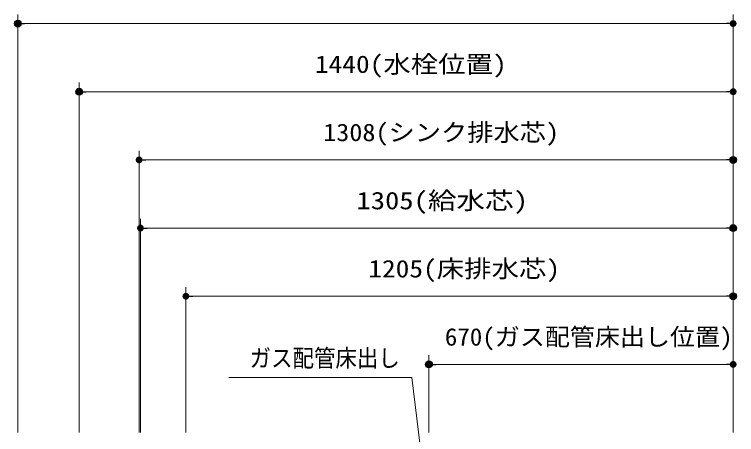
# Model space of a CAD drawing. Units: millimetres, scale not verified. Extents: x -9797 to 9797, y -4555 to 4555.
# Drawn here: x -7257 to -5667, y 1706 to 2630 of the extents above; entities that cross this region are included whole.
import ezdxf
from ezdxf.enums import TextEntityAlignment as Align

# ---------------------------------------------------------------- set-up
doc = ezdxf.new("R2010")
doc.units = ezdxf.units.MM
doc.header["$LTSCALE"] = 30
doc.header["$PDMODE"] = 32
doc.header["$PDSIZE"] = 15
for name, color, linetype, lineweight in [('0-0_0', 7, 'Continuous', 25), ('0-3_寸法ﾚｲﾔｰ', 30, 'Continuous', 13), ('0-4_DEFPOINTS', 7, 'Continuous', 25)]:
    doc.layers.add(name, color=color, linetype=linetype, lineweight=lineweight)
doc.styles.add('ＭＳ ゴシック', font='')
doc.styles.get('ＭＳ ゴシック').set_extended_font_data('MS Gothic')

# ---------------------------------------------------------------- blocks, each defined once
blk = doc.blocks.new('_DOT')
at = {"layer": '0-0_0', "color": 30}
blk.add_line((-15, 0), (-30, 0), dxfattribs=at)
for points in [[(0, 0), (-15, 0), (-14.88, 1.88)], [(0, 0), (-14.88, -1.88), (-15, 0)], [(0, 0), (-14.88, 1.88), (-14.53, 3.73)], [(0, 0), (-14.53, -3.73), (-14.88, -1.88)], [(0, 0), (-14.53, 3.73), (-13.95, 5.52)], [(0, 0), (-13.95, -5.52), (-14.53, -3.73)], [(0, 0), (-13.95, 5.52), (-13.14, 7.23)], [(0, 0), (-13.14, -7.23), (-13.95, -5.52)], [(0, 0), (-13.14, 7.23), (-12.14, 8.82)], [(0, 0), (-12.14, -8.82), (-13.14, -7.23)], [(0, 0), (-12.14, 8.82), (-10.93, 10.27)], [(0, 0), (-10.93, -10.27), (-12.14, -8.82)], [(0, 0), (-10.93, 10.27), (-9.56, 11.56)], [(0, 0), (-9.56, -11.56), (-10.93, -10.27)], [(0, 0), (-9.56, 11.56), (-8.04, 12.66)], [(0, 0), (-8.04, -12.66), (-9.56, -11.56)], [(0, 0), (-8.04, 12.66), (-6.39, 13.57)], [(0, 0), (-6.39, -13.57), (-8.04, -12.66)], [(0, 0), (-6.39, 13.57), (-4.64, 14.27)], [(0, 0), (-4.64, -14.27), (-6.39, -13.57)], [(0, 0), (-4.64, 14.27), (-2.81, 14.73)], [(0, 0), (-2.81, -14.73), (-4.64, -14.27)], [(0, 0), (-2.81, 14.73), (-0.94, 14.97)], [(0, 0), (-0.94, -14.97), (-2.81, -14.73)], [(0, 0), (-0.94, 14.97), (0.94, 14.97)], [(0, 0), (0.94, -14.97), (-0.94, -14.97)], [(0, 0), (0.94, 14.97), (2.81, 14.73)], [(0, 0), (2.81, 14.73), (4.64, 14.27)], [(0, 0), (4.64, 14.27), (6.39, 13.57)], [(0, 0), (6.39, 13.57), (8.04, 12.66)], [(0, 0), (8.04, 12.66), (9.56, 11.56)], [(0, 0), (9.56, 11.56), (10.93, 10.27)], [(0, 0), (10.93, 10.27), (12.14, 8.82)], [(0, 0), (12.14, 8.82), (13.14, 7.23)], [(0, 0), (13.14, 7.23), (13.95, 5.52)], [(0, 0), (13.95, 5.52), (14.53, 3.73)], [(0, 0), (14.53, 3.73), (14.88, 1.88)], [(0, 0), (14.88, 1.88), (15, 0)], [(0, 0), (2.81, -14.73), (0.94, -14.97)], [(0, 0), (4.64, -14.27), (2.81, -14.73)], [(0, 0), (6.39, -13.57), (4.64, -14.27)], [(0, 0), (8.04, -12.66), (6.39, -13.57)], [(0, 0), (9.56, -11.56), (8.04, -12.66)], [(0, 0), (10.93, -10.27), (9.56, -11.56)], [(0, 0), (12.14, -8.82), (10.93, -10.27)], [(0, 0), (13.14, -7.23), (12.14, -8.82)], [(0, 0), (13.95, -5.52), (13.14, -7.23)], [(0, 0), (14.53, -3.73), (13.95, -5.52)], [(0, 0), (14.88, -1.88), (14.53, -3.73)], [(0, 0), (15, 0), (14.88, -1.88)]]:
    blk.add_solid(points, dxfattribs=at)

msp = doc.modelspace()

# ---------------------------------------------------------------- linework, layer by layer
at = {"layer": '0-3_寸法ﾚｲﾔｰ'}
for p, q in [((-7249.06, 1710), (-7249.06, 2630)), ((-5674.06, 1710), (-5674.06, 2630)), ((-5689.06, 2610), (-7234.06, 2610)), ((-7114.06, 1710), (-7114.06, 2480)), ((-5674.06, 1710), (-5674.06, 2480)), ((-5689.06, 2460), (-7099.06, 2460)), ((-6982.06, 1710), (-6982.06, 2330)), ((-5674.06, 1710), (-5674.06, 2330)), ((-6967.06, 2310), (-5689.06, 2310)), ((-6979.06, 1710), (-6979.06, 2180)), ((-5674.06, 1710), (-5674.06, 2180)), ((-6964.06, 2160), (-5689.06, 2160)), ((-6879.06, 1710), (-6879.06, 2030)), ((-5674.06, 1710), (-5674.06, 2030)), ((-6864.06, 2010), (-5689.06, 2010)), ((-6344.06, 1710), (-6344.06, 1880)), ((-5674.06, 1710), (-5674.06, 1880)), ((-5689.06, 1860), (-6329.06, 1860))]:
    msp.add_line(p, q, dxfattribs=at)
msp.add_lwpolyline([(-6784.23, 1830.94), (-6381.5, 1830.94), (-6347.87, 1554.63)], dxfattribs=at)
at = {"layer": '0-4_DEFPOINTS'}
for p in [(-7249.06, 2610), (-7114.06, 2460), (-5674.06, 2310), (-5674.06, 2160), (-5674.06, 2010), (-6344.06, 1860)]:
    msp.add_point(p, dxfattribs=at)

# ---------------------------------------------------------------- block references
at = {"layer": '0-3_寸法ﾚｲﾔｰ', "xscale": 0.5, "yscale": 0.5, "rotation": 180}
for p in [(-7249.06, 2610), (-7114.06, 2460), (-6982.06, 2310), (-6979.06, 2160), (-6879.06, 2010), (-6344.06, 1860)]:
    msp.add_blockref('_DOT', p, dxfattribs=at)
at = {"layer": '0-3_寸法ﾚｲﾔｰ', "xscale": 0.5, "yscale": 0.5}
for p in [(-5674.06, 2610), (-5674.06, 2460), (-5674.06, 2310), (-5674.06, 2160), (-5674.06, 2010), (-5674.06, 1860)]:
    msp.add_blockref('_DOT', p, dxfattribs=at)

# ---------------------------------------------------------------- texts
at = {"layer": '0-3_寸法ﾚｲﾔｰ', "style": 'ＭＳ ゴシック'}
for s, height, width, p in [('1440(水栓位置)', 38.48, 1.15, (-6594.83, 2489.74)), ('1308(シンク排水芯)', 38.49, 1.1, (-6576.83, 2339.74)), ('1305(給水芯)', 38.48, 1.2, (-6503.33, 2189.74)), ('1205(床排水芯)', 38.48, 1.15, (-6477.33, 2039.74)), ('670(ガス配管床出し位置)', 38.48, 1.05, (-6308.87, 1889.74))]:
    msp.add_text(s, height=height, dxfattribs=dict(at, width=width)).set_placement(p, align=Align.BOTTOM_LEFT)
at = {"layer": '0-3_寸法ﾚｲﾔｰ', "color": 7, "style": 'ＭＳ ゴシック', "width": 0.9}
msp.add_text('ガス配管床出し', height=38.48, dxfattribs=at).set_placement((-6738.73, 1843.09), align=Align.BOTTOM_LEFT)

doc.saveas('drawing.dxf')
